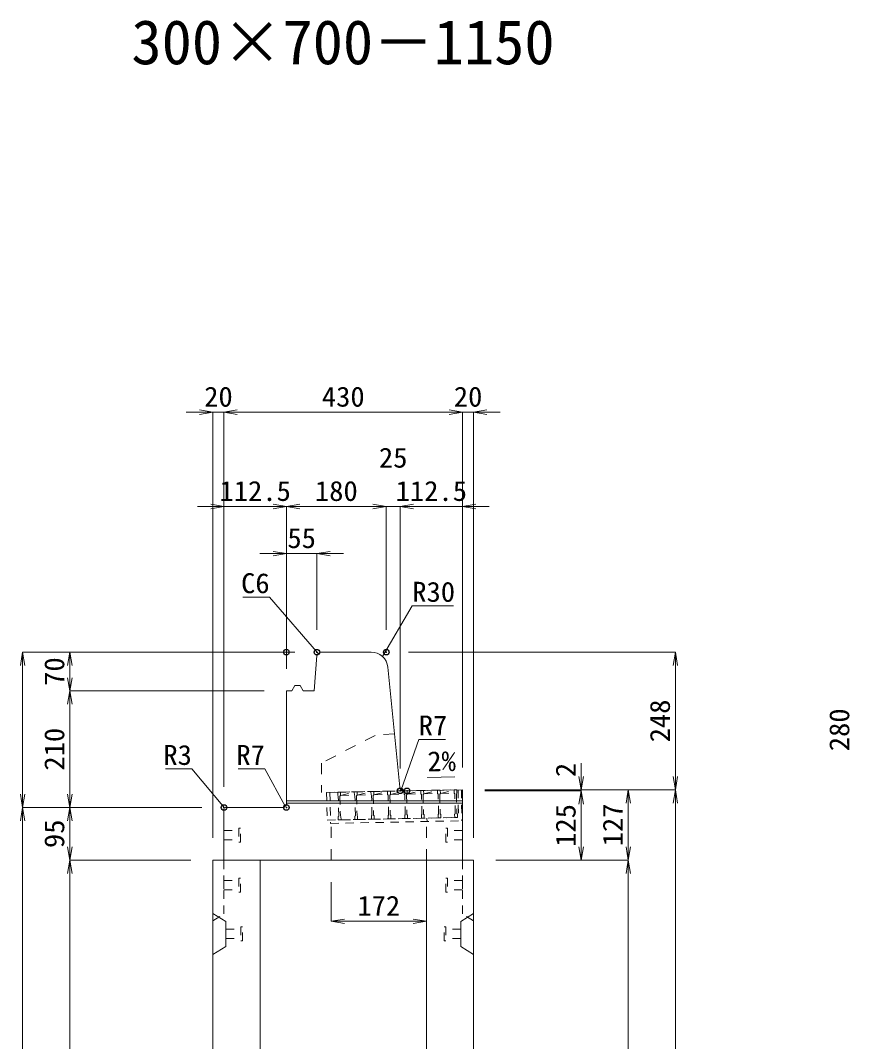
# Model space of a CAD drawing. Units: millimetres at full size; some dimension numbers follow another scale. Extents: x -18734 to 51600, y -18820 to 17820.
# Drawn here: x 18318 to 19813, y -8047 to -6206 of the extents above; entities that cross this region are included whole.
import ezdxf
from ezdxf.enums import TextEntityAlignment as Align

# ---------------------------------------------------------------- set-up
doc = ezdxf.new("R2010")
doc.units = ezdxf.units.MM
doc.header["$LTSCALE"] = 20
doc.header["$PDMODE"] = 32
doc.header["$PDSIZE"] = 10
doc.linetypes.add('USER1', pattern=[2, 1, -1])
doc.linetypes.add('USER2', pattern=[1.35, 0.75, -0.6])
for name, color, linetype, lineweight in [('インサート', 3, 'USER2', 9), ('グレーチング', 7, 'USER2', 5), ('受枠', 3, 'USER2', 9), ('寸法線', 7, 'Continuous', 13), ('引出線', 4, 'Continuous', 13), ('本体', 2, 'Continuous', 13), ('目地', 132, 'Continuous', 5)]:
    doc.layers.add(name, color=color, linetype=linetype, lineweight=lineweight)
doc.layers.add('作業エリア', color=11, linetype='Continuous')
doc.layers.add('文字', color=7, linetype='Continuous')
doc.styles.add('ＭＳ 明朝', font='')
doc.styles.get('ＭＳ 明朝').set_extended_font_data('MS Mincho')

# ---------------------------------------------------------------- blocks, each defined once
blk = doc.blocks.new('open_arrow')
at = {"color": 0, "linetype": 'Continuous', "lineweight": -2}
blk.add_lwpolyline([(7.5, 1.25), (0, 0), (7.5, -1.25)], dxfattribs=at)

msp = doc.modelspace()

# ---------------------------------------------------------------- linework, layer by layer
at = {"layer": 'インサート'}
for p, q in [((18685, -7666.5), (18712, -7666.5)), ((18685, -7666.5), (18685, -7683.5)), ((18715, -7662.5), (18712, -7662.5)), ((18712, -7662.5), (18712, -7687.5)), ((18715, -7687.5), (18715, -7662.5)), ((19085, -7662.5), (19088, -7662.5)), ((19085, -7687.5), (19085, -7662.5)), ((19088, -7662.5), (19088, -7687.5)), ((19115, -7666.5), (19088, -7666.5)), ((19115, -7666.5), (19115, -7683.5)), ((18685, -7683.5), (18712, -7683.5)), ((18712, -7687.5), (18715, -7687.5)), ((19088, -7687.5), (19085, -7687.5)), ((19115, -7683.5), (19088, -7683.5)), ((18685, -7756.5), (18712, -7756.5)), ((18685, -7756.5), (18685, -7773.5)), ((18715, -7752.5), (18712, -7752.5)), ((18712, -7752.5), (18712, -7777.5)), ((18715, -7777.5), (18715, -7752.5)), ((19085, -7752.5), (19088, -7752.5)), ((19085, -7777.5), (19085, -7752.5)), ((19088, -7752.5), (19088, -7777.5)), ((19115, -7756.5), (19088, -7756.5)), ((19115, -7756.5), (19115, -7773.5)), ((18685, -7773.5), (18712, -7773.5)), ((18712, -7777.5), (18715, -7777.5)), ((19088, -7777.5), (19085, -7777.5)), ((19115, -7773.5), (19088, -7773.5)), ((18718.2, -7840.5), (18715.2, -7840.5)), ((18715.2, -7840.5), (18715.2, -7865.5)), ((18718.2, -7865.5), (18718.2, -7840.5)), ((19081.8, -7840.5), (19084.8, -7840.5)), ((19081.8, -7865.5), (19081.8, -7840.5)), ((19084.8, -7840.5), (19084.8, -7865.5)), ((18688.2, -7844.5), (18715.2, -7844.5)), ((18688.2, -7844.5), (18688.2, -7861.5)), ((18688.2, -7861.5), (18715.2, -7861.5)), ((19111.8, -7844.5), (19084.8, -7844.5)), ((19111.8, -7861.5), (19084.8, -7861.5)), ((19111.8, -7844.5), (19111.8, -7861.5)), ((18715.2, -7865.5), (18718.2, -7865.5)), ((19084.8, -7865.5), (19081.8, -7865.5))]:
    msp.add_line(p, q, dxfattribs=at)
at = {"layer": 'グレーチング'}
for p, q in [((18889.92, -7597.5), (19104.88, -7593.2)), ((18895.04, -7603.4), (18919.92, -7596.9)), ((18895.04, -7603.4), (18920.04, -7602.9)), ((18925.04, -7602.8), (18949.91, -7596.3)), ((18925.04, -7602.8), (18950.03, -7602.3)), ((18955.03, -7602.2), (18979.91, -7595.7)), ((18955.03, -7602.2), (18980.03, -7601.7)), ((18985.03, -7601.6), (19009.9, -7595.1)), ((18985.03, -7601.6), (19010.02, -7601.1)), ((19015.02, -7601), (19039.89, -7594.5)), ((19015.02, -7601), (19040.01, -7600.5)), ((19045.01, -7600.4), (19069.89, -7593.9)), ((19045.01, -7600.4), (19070.01, -7599.9)), ((19075.01, -7599.8), (19099.88, -7593.3)), ((19075.01, -7599.8), (19100, -7599.3)), ((18890.92, -7647.49), (19105.88, -7643.19))]:
    msp.add_line(p, q, dxfattribs=at)
for points in [[(18889.92, -7597.5), (18894.92, -7597.4), (18895.04, -7603.4), (18894.06, -7604.42), (18894.78, -7640.41), (18895.8, -7641.39), (18895.92, -7647.39), (18890.92, -7647.49), (18890.8, -7641.49), (18891.78, -7640.47), (18891.06, -7604.48), (18890.04, -7603.5)], [(18919.92, -7596.9), (18924.92, -7596.8), (18925.04, -7602.8), (18924.06, -7603.82), (18924.78, -7639.81), (18925.8, -7640.79), (18925.92, -7646.79), (18920.92, -7646.89), (18920.8, -7640.89), (18921.78, -7639.87), (18921.06, -7603.88), (18920.04, -7602.9)], [(18949.91, -7596.3), (18954.91, -7596.2), (18955.03, -7602.2), (18954.05, -7603.22), (18954.77, -7639.21), (18955.79, -7640.19), (18955.91, -7646.19), (18950.91, -7646.29), (18950.79, -7640.29), (18951.77, -7639.27), (18951.05, -7603.28), (18950.03, -7602.3)], [(18979.91, -7595.7), (18984.91, -7595.6), (18985.03, -7601.6), (18984.05, -7602.62), (18984.77, -7638.61), (18985.79, -7639.59), (18985.91, -7645.59), (18980.91, -7645.69), (18980.79, -7639.69), (18981.77, -7638.67), (18981.05, -7602.68), (18980.03, -7601.7)], [(19009.9, -7595.1), (19014.9, -7595), (19015.02, -7601), (19014.04, -7602.02), (19014.76, -7638.01), (19015.78, -7638.99), (19015.9, -7644.99), (19010.9, -7645.09), (19010.78, -7639.09), (19011.76, -7638.07), (19011.04, -7602.08), (19010.02, -7601.1)], [(19039.89, -7594.5), (19044.89, -7594.4), (19045.01, -7600.4), (19044.03, -7601.42), (19044.75, -7637.41), (19045.77, -7638.39), (19045.89, -7644.39), (19040.89, -7644.49), (19040.77, -7638.49), (19041.75, -7637.47), (19041.03, -7601.48), (19040.01, -7600.5)], [(19069.89, -7593.9), (19074.89, -7593.8), (19075.01, -7599.8), (19074.03, -7600.82), (19074.75, -7636.81), (19075.77, -7637.79), (19075.89, -7643.79), (19070.89, -7643.89), (19070.77, -7637.89), (19071.75, -7636.87), (19071.03, -7600.88), (19070.01, -7599.9)], [(19099.88, -7593.3), (19104.88, -7593.2), (19105, -7599.2), (19104.02, -7600.22), (19104.74, -7636.21), (19105.76, -7637.19), (19105.88, -7643.19), (19100.88, -7643.29), (19100.76, -7637.29), (19101.74, -7636.27), (19101.02, -7600.28), (19100, -7599.3)]]:
    msp.add_lwpolyline(points, close=True, dxfattribs=at)
at = {"layer": '作業エリア'}
for p in [(18797.5, -7345), (18852.5, -7345), (18977.5, -7345), (19002.5, -7595), (19015, -7595), (18685, -7625), (18797.5, -7625)]:
    msp.add_point(p, dxfattribs=at)
at = {"layer": '受枠'}
for p, q in [((18869.93, -7597.9), (19112.88, -7593.04)), ((18869.93, -7597.9), (18870.93, -7647.89)), ((18875.93, -7597.78), (18877.05, -7653.77)), ((19106.88, -7593.16), (19107.88, -7643.15)), ((19112.88, -7593.04), (19114, -7649.03)), ((18870.93, -7647.89), (19107.88, -7643.15)), ((18877.05, -7653.77), (19114, -7649.03)), ((19050.89, -7644.29), (19051.01, -7650.29))]:
    msp.add_line(p, q, dxfattribs=at)
at = {"layer": '寸法線'}
for p, q in [((18733, -6912.31), (18617, -6912.31)), ((18665, -7680), (18665, -6912.31)), ((18685, -6912.31), (19115, -6912.31)), ((18685, -7588), (18685, -6912.31)), ((18685, -7588), (18685, -6912.31)), ((19067, -6912.31), (19183, -6912.31)), ((19115, -7553), (19115, -6912.31)), ((19115, -7553), (19115, -6912.31)), ((19135, -7680), (19135, -6912.31)), ((18637, -7082.31), (18797.5, -7082.31)), ((18685, -7588), (18685, -7082.31)), ((18797.5, -7082.31), (18977.5, -7082.31)), ((18797.5, -7375), (18797.5, -7082.31)), ((18797.5, -7375), (18797.5, -7082.31)), ((18929.5, -7082.31), (19050.5, -7082.31)), ((18977.5, -7305), (18977.5, -7082.31)), ((18977.5, -7305), (18977.5, -7082.31)), ((19002.5, -7555), (19002.5, -7082.31)), ((19002.5, -7082.31), (19163, -7082.31)), ((19002.5, -7555), (19002.5, -7082.31)), ((19115, -7553), (19115, -7082.31)), ((18749.5, -7167.31), (18900.5, -7167.31)), ((18797.5, -7375), (18797.5, -7167.31)), ((18852.5, -7305), (18852.5, -7167.31)), ((18322.06, -7625), (18322.06, -7345)), ((18812.5, -7345), (18322.06, -7345)), ((18407.06, -7415), (18407.06, -7345)), ((18812.5, -7345), (18407.06, -7345)), ((19017.5, -7345), (19498.78, -7345)), ((19498.78, -7593), (19498.78, -7345)), ((18407.06, -7625), (18407.06, -7415)), ((18757.5, -7415), (18407.06, -7415)), ((18757.5, -7415), (18407.06, -7415)), ((19328.78, -7643), (19328.78, -7545)), ((19155, -7593), (19498.78, -7593)), ((19155, -7593), (19413.78, -7593)), ((19155, -7593), (19328.78, -7593)), ((19155, -7593), (19498.78, -7593)), ((19155, -7595), (19328.78, -7595)), ((19155, -7595), (19328.78, -7595)), ((19328.78, -7720), (19328.78, -7595)), ((19413.78, -7720), (19413.78, -7593)), ((19498.78, -7593), (19498.78, -8870)), ((18322.06, -8870), (18322.06, -7625)), ((18645, -7625), (18322.06, -7625)), ((18645, -7625), (18322.06, -7625)), ((18407.06, -7720), (18407.06, -7625)), ((18645, -7625), (18407.06, -7625)), ((18645, -7625), (18407.06, -7625)), ((18407.06, -7720), (18407.06, -8520)), ((18625, -7720), (18407.06, -7720)), ((18625, -7720), (18407.06, -7720)), ((19175, -7720), (19413.78, -7720)), ((19175, -7720), (19413.78, -7720)), ((19175, -7720), (19328.78, -7720)), ((19413.78, -7720), (19413.78, -8870)), ((18878, -7760), (18878, -7830.23)), ((18878, -7830.23), (19050, -7830.23))]:
    msp.add_line(p, q, dxfattribs=at)
at = {"layer": '引出線'}
for points in [[(18855.29, -7347.99), (18767.27, -7245.82), (18718.92, -7245.82)], [(18970.48, -7352.76), (19024.33, -7261.36), (19099, -7261.36)], [(19004.14, -7593.19), (19036.08, -7502.42), (19084.01, -7502.42)], [(18685.88, -7625.88), (18627.15, -7555.51), (18579.43, -7555.51)], [(18795.45, -7622.95), (18758.75, -7555.51), (18710.82, -7555.51)], [(19052.12, -7570.88), (19100.83, -7569.9), (19052.08, -7570.88)]]:
    msp.add_lwpolyline(points, dxfattribs=at)
at = {"layer": '本体'}
for p, q in [((18852.07, -7350.98), (18858.5, -7345)), ((18858.5, -7345), (18950.35, -7345)), ((18847.5, -7415), (18852.07, -7350.98)), ((18980.2, -7372.01), (19001.87, -7588.7)), ((18797.5, -7415), (18797.5, -7618)), ((18797.5, -7415), (18807.5, -7415)), ((18807.5, -7415), (18812.5, -7405)), ((18812.5, -7405), (18822.5, -7405)), ((18822.5, -7405), (18827.5, -7415)), ((18827.5, -7415), (18847.5, -7415)), ((19015, -7595), (19008.83, -7595)), ((19115, -7593), (19015, -7595)), ((19115, -7593), (19115, -7720)), ((18685, -7628), (18685, -7720)), ((18790.5, -7625), (18688, -7625)), ((18665, -7720), (18665, -8870)), ((18665, -7720), (18750, -7720)), ((18685, -7720), (19115, -7720)), ((18750, -7720), (18750, -8449.47)), ((19050, -7720), (19135, -7720)), ((19050, -7720), (19050, -8449.47)), ((19135, -7720), (19135, -8870))]:
    msp.add_line(p, q, dxfattribs=at)
at = {"layer": '本体', "linetype": 'USER1'}
for p, q in [((18992.2, -7492), (18957.5, -7495)), ((18957.5, -7495), (18860.5, -7545)), ((18860.5, -7545), (18860.5, -7598.09)), ((19015, -7595), (18860.5, -7598.09)), ((18878, -7720), (18878, -7647.75)), ((19050, -7720), (19050, -7644.31))]:
    msp.add_line(p, q, dxfattribs=at)
at = {"layer": '本体', "linetype": 'USER2', "lineweight": 9}
for p, q in [((18685, -7817), (18685, -7720)), ((19115, -7817), (19115, -7720)), ((18665, -7829.5), (18685, -7817)), ((19135, -7829.5), (19115, -7817))]:
    msp.add_line(p, q, dxfattribs=at)
at = {"layer": '本体', "lineweight": 9}
for p, q in [((18665, -7816), (18688.2, -7830.5)), ((19134.58, -7816.26), (19111.8, -7830.5)), ((18688.2, -7830.5), (18688.2, -7875.5)), ((19111.8, -7830.5), (19111.8, -7875.5)), ((18688.2, -7875.5), (18665, -7890)), ((19111.8, -7875.5), (19135, -7890))]:
    msp.add_line(p, q, dxfattribs=at)
at = {"layer": '本体'}
for centre, radius, start, end in [((18950.35, -7375), 30, 5.71059, 90), ((19008.83, -7588), 7, 185.71059, 270), ((18790.5, -7618), 7, 270, 0), ((18688, -7628), 3, 90, 180)]:
    msp.add_arc(centre, radius, start, end, dxfattribs=at)
at = {"layer": '目地'}
for p, q in [((19115, -7613), (18797.5, -7613)), ((19115, -7617), (18797.5, -7617))]:
    msp.add_line(p, q, dxfattribs=at)

# ---------------------------------------------------------------- block references
at = {"layer": '寸法線', "xscale": 3.2, "yscale": 3.2}
for p, rotation in [((18665, -6912.31), 180), ((19115, -6912.31), 180), ((19115, -6912.31), 180), ((18685, -7082.31), 180), ((18797.5, -7082.31), 180), ((18977.5, -7082.31), 180), ((18977.5, -7082.31), 180), ((18797.5, -7167.31), 180), ((18322.06, -7345), 270), ((18407.06, -7345), 270), ((19498.78, -7345), 270), ((18407.06, -7415), 90), ((18407.06, -7415), 270), ((19328.78, -7593), 90), ((19498.78, -7593), 90), ((18322.06, -7625), 90), ((18407.06, -7625), 90), ((19328.78, -7595), 270), ((19328.78, -7595), 270), ((19413.78, -7593), 270), ((19498.78, -7593), 270), ((18322.06, -7625), 270), ((18407.06, -7625), 270), ((18407.06, -7720), 90), ((19328.78, -7720), 90), ((19413.78, -7720), 90), ((18407.06, -7720), 270), ((19413.78, -7720), 270), ((19050, -7830.23), 180)]:
    msp.add_blockref('open_arrow', p, dxfattribs=dict(at, rotation=rotation))
for p in [(18685, -6912.31), (18685, -6912.31), (19135, -6912.31), (18797.5, -7082.31), (19002.5, -7082.31), (19002.5, -7082.31), (19115, -7082.31), (18852.5, -7167.31), (18878, -7830.23)]:
    msp.add_blockref('open_arrow', p, dxfattribs=at)
at = {"layer": '引出線', "xscale": 0.0533, "yscale": 0.0533}
for p, rotation in [((18855.29, -7347.99), 130.7), ((18970.48, -7352.76), 59.5), ((19052.12, -7570.88), 1.1), ((19004.14, -7593.19), 70.6), ((18795.45, -7622.95), 118.6), ((18685.88, -7625.88), 129.8)]:
    msp.add_blockref('open_arrow', p, dxfattribs=dict(at, rotation=rotation))

# ---------------------------------------------------------------- texts
at = {"layer": '寸法線', "style": 'ＭＳ 明朝', "width": 1.05}
for s, p in [('20', (18675, -6884.31)), ('430', (18900, -6884.31)), ('20', (19125, -6884.31)), ('25', (18990, -6994.31)), ('112.5', (18741.25, -7054.31)), ('180', (18887.5, -7054.31)), ('112.5', (19058.75, -7054.31)), ('55', (18825, -7139.31)), ('172', (18964, -7802.23))]:
    msp.add_text(s, height=36.03, dxfattribs=at).set_placement(p, align=Align.MIDDLE_CENTER)
for s, p in [('70', (18379.06, -7380)), ('248', (19470.78, -7469)), ('280', (19794.06, -7485)), ('210', (18379.06, -7520)), ('2', (19300.78, -7557.41)), ('125', (19300.78, -7657.5)), ('127', (19385.78, -7656.5)), ('95', (18379.06, -7672.5))]:
    msp.add_text(s, height=36.03, rotation=90, dxfattribs=at).set_placement(p, align=Align.MIDDLE_CENTER)
at = {"layer": '引出線', "style": 'ＭＳ 明朝', "width": 1.05}
for s, p in [('C6', (18767.27, -7202.62)), ('R3', (18627.15, -7512.31)), ('R7', (18758.75, -7512.31))]:
    msp.add_text(s, height=36.03, dxfattribs=at).set_placement(p, align=Align.TOP_RIGHT)
for s, p in [('R30', (19024.33, -7218.16)), ('R7', (19036.08, -7459.22))]:
    msp.add_text(s, height=36.03, dxfattribs=at).set_placement(p, align=Align.TOP_LEFT)
msp.add_text('2%', height=36.03, rotation=1.146, dxfattribs=at).set_placement((19051.15, -7523.98), align=Align.TOP_LEFT)
at = {"layer": '文字', "style": 'ＭＳ 明朝'}
msp.add_text('300×700－1150', height=80.06, dxfattribs=at).set_placement((18899.52, -6244.97), align=Align.MIDDLE_CENTER)

doc.saveas('drawing.dxf')
